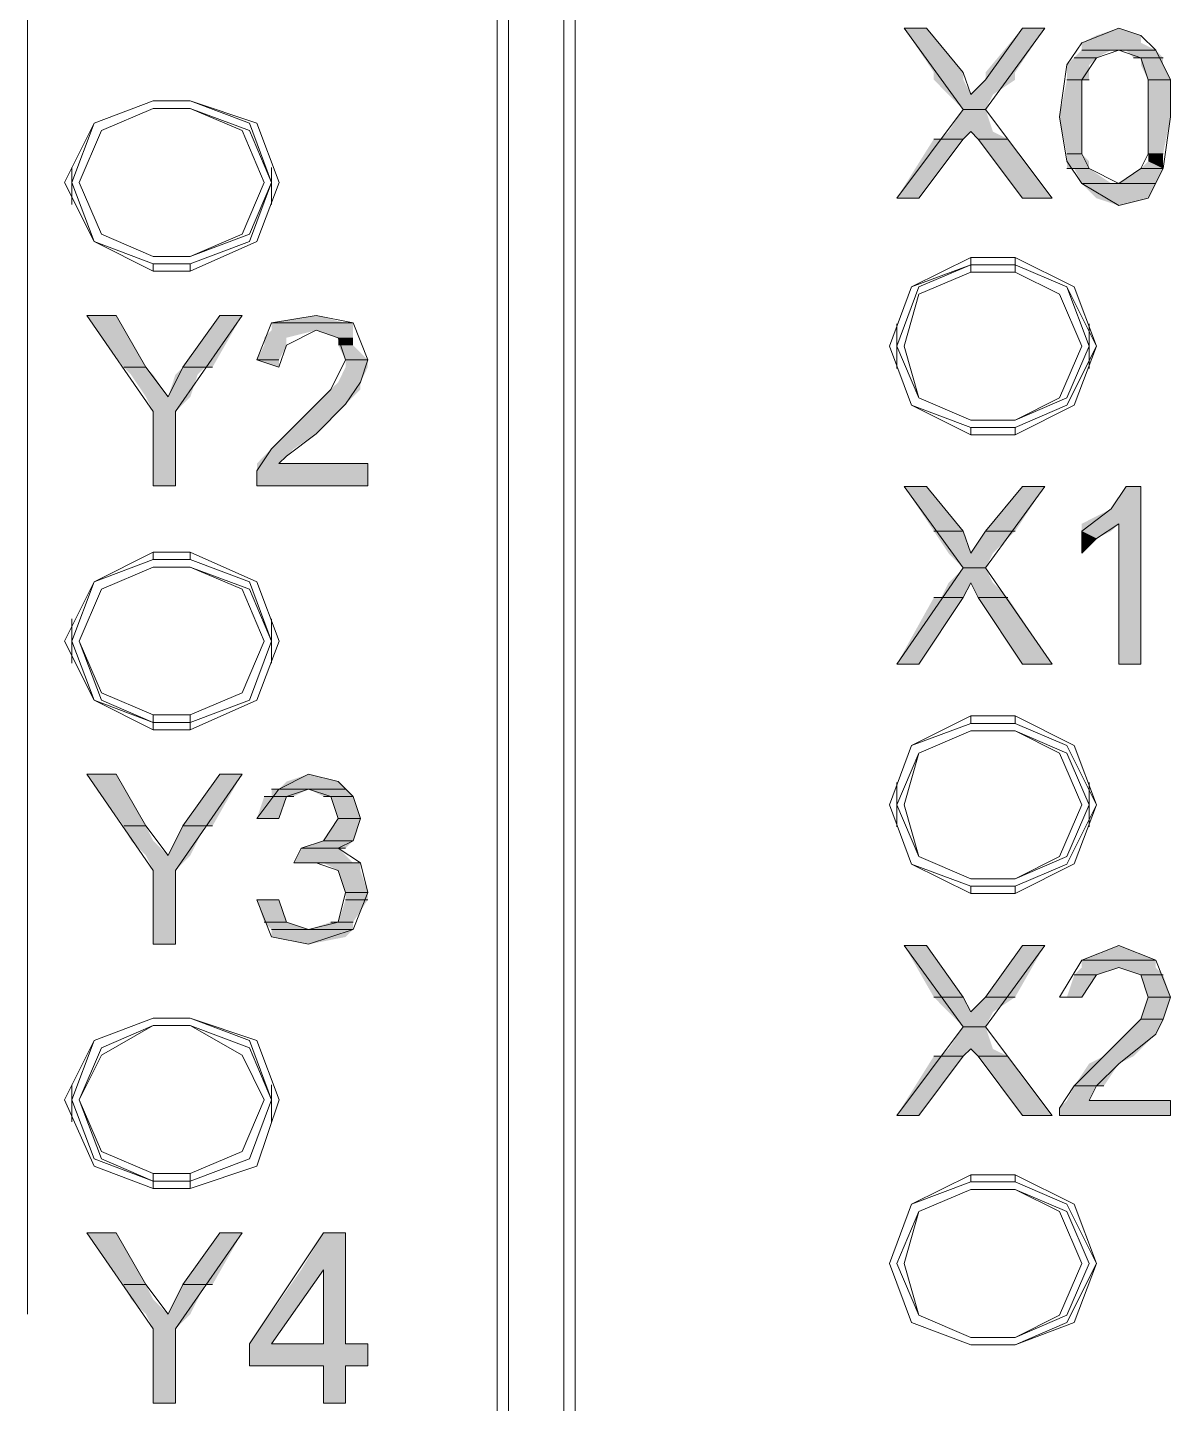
# Model space of a CAD drawing. Header units: millimetres. Extents: x -11 to 1219, y 0 to 1751.
# Drawn here: x 202.51 to 211.27, y 927.77 to 938.31 of the extents above; entities that cross this region are included whole.
import ezdxf

# ---------------------------------------------------------------- set-up
doc = ezdxf.new("R2010")
doc.units = ezdxf.units.MM
doc.header["$LTSCALE"] = 10
doc.layers.add('_MULTI_WIRE', color=9, linetype='CONTINUOUS')
doc.layers.add('PDF_Geometry', color=7, linetype='CONTINUOUS', true_color=0x151d1f)
doc.layers.add('PDF_Solid Fills', color=7, linetype='CONTINUOUS', true_color=0x070809)
doc.layers.get('_MULTI_WIRE').off()

# ---------------------------------------------------------------- blocks, each defined once
blk = doc.blocks.new('DVP-28SWS211R')
at = {"layer": 'PDF_Geometry', "color": 7, "lineweight": 9, "true_color": 0xffffff}
for p, q in [((0, 0), (0, -90.359)), ((45.208, -90.359), (45.208, 0)), ((-0.51, -0.453), (-0.51, -89.906)), ((45.718, -0.453), (45.718, -89.906)), ((41.525, -3.796), (41.525, -36.257)), ((2.606, -26.173), (2.776, -26.173)), ((2.776, -26.173), (2.606, -26.173)), ((2.776, -26.173), (2.606, -26.173)), ((2.606, -26.173), (3.059, -26.796)), ((3.059, -26.513), (2.776, -26.173)), ((3.229, -26.796), (3.682, -26.173)), ((3.512, -26.173), (3.229, -26.569)), ((3.512, -26.173), (3.682, -26.173)), ((3.682, -26.173), (3.512, -26.173)), ((3.682, -26.173), (3.512, -26.173)), ((4.249, -26.173), (3.966, -26.286)), ((4.419, -26.23), (4.249, -26.173)), ((4.532, -26.343), (4.419, -26.23)), ((3.966, -26.286), (3.852, -26.456)), ((3.909, -26.4), (4.079, -26.4)), ((4.079, -26.4), (3.909, -26.4)), ((3.909, -26.4), (4.079, -26.4)), ((4.079, -26.4), (3.909, -26.4)), ((3.966, -26.343), (4.192, -26.343)), ((4.192, -26.343), (3.966, -26.343)), ((3.966, -26.343), (4.249, -26.343)), ((4.192, -26.343), (3.966, -26.343)), ((3.966, -26.569), (4.079, -26.4)), ((4.079, -26.4), (4.249, -26.343)), ((4.249, -26.343), (4.192, -26.343)), ((4.249, -26.343), (4.532, -26.343)), ((4.532, -26.343), (4.249, -26.343)), ((4.249, -26.343), (4.532, -26.343)), ((4.532, -26.343), (4.249, -26.343)), ((4.249, -26.343), (4.419, -26.4)), ((4.362, -26.4), (4.589, -26.4)), ((4.589, -26.4), (4.362, -26.4)), ((4.362, -26.4), (4.589, -26.4)), ((4.589, -26.4), (4.362, -26.4)), ((4.419, -26.4), (4.475, -26.569)), ((4.645, -26.569), (4.532, -26.343)), ((3.116, -26.683), (3.059, -26.513)), ((3.852, -26.456), (3.796, -26.853)), ((3.229, -26.569), (3.116, -26.683)), ((3.852, -26.569), (3.966, -26.569)), ((3.966, -26.569), (3.852, -26.569)), ((3.852, -26.569), (4.022, -26.569)), ((3.966, -26.569), (3.852, -26.569)), ((3.852, -26.569), (3.966, -26.569)), ((3.966, -26.569), (3.852, -26.569)), ((3.852, -26.569), (3.966, -26.569)), ((3.966, -26.569), (3.852, -26.569)), ((4.022, -26.569), (3.966, -26.569)), ((3.966, -26.853), (3.966, -26.569)), ((4.475, -26.569), (4.645, -26.569)), ((4.645, -26.569), (4.475, -26.569)), ((4.475, -26.569), (4.645, -26.569)), ((4.645, -26.569), (4.475, -26.569)), ((4.475, -26.569), (4.645, -26.569)), ((4.645, -26.569), (4.475, -26.569)), ((4.475, -26.569), (4.645, -26.569)), ((4.645, -26.569), (4.475, -26.569)), ((4.475, -26.569), (4.475, -26.853)), ((4.645, -26.853), (4.645, -26.569)), ((3.059, -26.796), (2.549, -27.476)), ((3.059, -26.796), (3.229, -26.796)), ((3.229, -26.796), (3.059, -26.796)), ((3.059, -26.796), (3.229, -26.796)), ((3.229, -26.796), (3.059, -26.796)), ((3.739, -27.476), (3.229, -26.796)), ((3.796, -26.853), (3.852, -27.193)), ((3.966, -27.136), (3.966, -26.853)), ((4.475, -26.853), (4.475, -27.136)), ((4.589, -27.249), (4.645, -26.853)), ((3.059, -27.023), (3.116, -26.966)), ((3.116, -26.966), (3.172, -27.023)), ((42.035, -27.136), (42.488, -26.966)), ((42.488, -26.966), (42.035, -27.136)), ((42.488, -26.966), (42.772, -26.966)), ((42.772, -26.966), (42.488, -26.966)), ((42.488, -26.966), (42.488, -26.966)), ((42.772, -26.966), (42.772, -26.966)), ((42.772, -26.966), (43.282, -27.136)), ((43.225, -27.136), (42.772, -26.966)), ((2.719, -27.476), (3.059, -27.023)), ((2.889, -27.023), (2.833, -27.023)), ((2.833, -27.023), (3.059, -27.023)), ((3.059, -27.023), (2.889, -27.023)), ((2.889, -27.023), (3.059, -27.023)), ((3.059, -27.023), (2.889, -27.023)), ((3.172, -27.023), (3.399, -27.023)), ((3.399, -27.023), (3.172, -27.023)), ((3.172, -27.023), (3.399, -27.023)), ((3.399, -27.023), (3.172, -27.023)), ((3.172, -27.023), (3.512, -27.476)), ((42.092, -27.193), (42.488, -27.023)), ((42.488, -27.023), (42.092, -27.193)), ((42.488, -27.023), (42.772, -27.023)), ((42.772, -27.023), (42.488, -27.023)), ((42.488, -27.023), (42.488, -27.023)), ((42.772, -27.023), (42.772, -27.023)), ((42.772, -27.023), (43.168, -27.193)), ((43.225, -27.193), (42.772, -27.023)), ((3.852, -27.136), (3.966, -27.136)), ((3.966, -27.136), (3.852, -27.136)), ((3.852, -27.136), (3.966, -27.136)), ((3.966, -27.136), (3.852, -27.136)), ((4.022, -27.249), (3.966, -27.136)), ((4.475, -27.136), (4.419, -27.249)), ((4.475, -27.136), (4.589, -27.136)), ((4.589, -27.136), (4.475, -27.136)), ((4.475, -27.136), (4.589, -27.136)), ((4.589, -27.136), (4.475, -27.136)), ((42.035, -27.136), (41.809, -27.589)), ((41.865, -27.589), (42.035, -27.136)), ((43.395, -27.589), (43.225, -27.136)), ((43.282, -27.136), (43.452, -27.589)), ((3.852, -27.193), (3.966, -27.363)), ((3.852, -27.249), (4.022, -27.249)), ((4.022, -27.249), (3.852, -27.249)), ((3.852, -27.249), (4.022, -27.249)), ((4.022, -27.249), (3.852, -27.249)), ((3.909, -27.249), (4.022, -27.249)), ((4.022, -27.249), (3.909, -27.249)), ((3.909, -27.249), (4.022, -27.249)), ((4.022, -27.249), (3.909, -27.249)), ((4.249, -27.363), (4.022, -27.249)), ((4.419, -27.249), (4.249, -27.363)), ((4.419, -27.249), (4.589, -27.249)), ((4.589, -27.249), (4.419, -27.249)), ((4.419, -27.249), (4.589, -27.249)), ((4.589, -27.249), (4.419, -27.249)), ((4.419, -27.249), (4.589, -27.249)), ((4.589, -27.249), (4.419, -27.249)), ((4.419, -27.249), (4.589, -27.249)), ((4.589, -27.249), (4.419, -27.249)), ((4.475, -27.476), (4.589, -27.249)), ((41.922, -27.589), (42.092, -27.193)), ((42.092, -27.193), (41.922, -27.589)), ((43.168, -27.193), (43.338, -27.589)), ((43.395, -27.589), (43.225, -27.193)), ((3.966, -27.363), (4.249, -27.363)), ((4.249, -27.363), (3.966, -27.363)), ((3.966, -27.363), (4.249, -27.363)), ((4.249, -27.363), (3.966, -27.363)), ((3.966, -27.363), (4.249, -27.533)), ((4.249, -27.363), (4.532, -27.363)), ((4.532, -27.363), (4.249, -27.363)), ((4.249, -27.363), (4.532, -27.363)), ((4.532, -27.363), (4.249, -27.363)), ((2.549, -27.476), (2.719, -27.476)), ((2.719, -27.476), (2.549, -27.476)), ((2.549, -27.476), (2.719, -27.476)), ((3.512, -27.476), (3.739, -27.476)), ((3.739, -27.476), (3.512, -27.476)), ((3.512, -27.476), (3.739, -27.476)), ((4.249, -27.533), (4.475, -27.476)), ((41.865, -27.759), (41.865, -27.476)), ((43.395, -27.759), (43.395, -27.476)), ((41.809, -27.589), (42.035, -28.042)), ((42.035, -28.042), (41.865, -27.589)), ((42.092, -27.986), (41.922, -27.589)), ((41.922, -27.589), (42.092, -27.986)), ((43.338, -27.589), (43.168, -27.986)), ((43.225, -28.042), (43.395, -27.589)), ((43.225, -27.986), (43.395, -27.589)), ((43.452, -27.589), (43.282, -28.042)), ((2.663, -28.156), (3.116, -27.929)), ((2.663, -28.156), (3.116, -27.986)), ((3.116, -27.986), (2.719, -28.156)), ((3.116, -27.929), (3.116, -27.986)), ((3.116, -27.929), (3.456, -27.929)), ((3.116, -27.986), (3.116, -28.042)), ((3.456, -27.986), (3.116, -27.986)), ((3.116, -27.986), (3.456, -27.986)), ((3.456, -27.929), (3.456, -27.986)), ((3.456, -27.929), (3.909, -28.156)), ((3.456, -27.986), (3.456, -28.042)), ((3.852, -28.156), (3.456, -27.986)), ((3.852, -28.156), (3.456, -27.986)), ((42.488, -28.156), (42.092, -27.986)), ((42.092, -27.986), (42.488, -28.156)), ((43.168, -27.986), (42.772, -28.156)), ((42.772, -28.156), (43.225, -27.986)), ((3.116, -28.042), (2.719, -28.212)), ((3.456, -28.042), (3.116, -28.042)), ((3.456, -28.042), (3.796, -28.212)), ((42.488, -28.212), (42.035, -28.042)), ((42.035, -28.042), (42.488, -28.269)), ((43.282, -28.042), (42.772, -28.269)), ((42.772, -28.212), (43.225, -28.042)), ((2.493, -28.609), (2.663, -28.156)), ((2.493, -28.609), (2.663, -28.156)), ((2.719, -28.156), (2.549, -28.609)), ((2.719, -28.212), (2.606, -28.609)), ((3.796, -28.212), (3.966, -28.609)), ((4.079, -28.609), (3.852, -28.156)), ((4.022, -28.609), (3.852, -28.156)), ((3.909, -28.156), (4.079, -28.609)), ((42.772, -28.156), (42.488, -28.156)), ((42.488, -28.156), (42.772, -28.156)), ((42.488, -28.156), (42.488, -28.156)), ((42.488, -28.212), (42.488, -28.269)), ((42.488, -28.212), (42.772, -28.212)), ((42.772, -28.156), (42.772, -28.156)), ((42.772, -28.269), (42.772, -28.212)), ((42.488, -28.269), (42.772, -28.269)), ((2.549, -28.779), (2.549, -28.439)), ((4.022, -28.779), (4.022, -28.439)), ((2.663, -29.062), (2.493, -28.609)), ((2.663, -29.062), (2.493, -28.609)), ((2.549, -28.609), (2.719, -29.005)), ((2.606, -28.609), (2.719, -29.005)), ((3.966, -28.609), (3.796, -29.005)), ((3.852, -29.062), (4.079, -28.609)), ((3.852, -29.005), (4.022, -28.609)), ((4.079, -28.609), (3.909, -29.062)), ((41.979, -28.609), (42.205, -28.609)), ((42.205, -28.609), (41.979, -28.609)), ((42.205, -28.609), (41.979, -28.609)), ((41.979, -28.609), (42.488, -29.345)), ((42.432, -29.005), (42.205, -28.609)), ((42.658, -29.345), (43.168, -28.609)), ((42.998, -28.609), (42.715, -29.005)), ((42.998, -28.609), (43.168, -28.609)), ((43.168, -28.609), (42.998, -28.609)), ((43.168, -28.609), (42.998, -28.609)), ((43.735, -28.609), (43.395, -28.666)), ((44.018, -28.666), (43.735, -28.609)), ((43.395, -28.666), (43.282, -28.949)), ((43.395, -28.666), (44.018, -28.666)), ((44.018, -28.666), (43.395, -28.666)), ((43.395, -28.666), (44.018, -28.666)), ((44.018, -28.666), (43.395, -28.666)), ((43.508, -28.835), (43.735, -28.722)), ((43.735, -28.722), (43.905, -28.779)), ((44.131, -28.949), (44.018, -28.666)), ((43.451, -29.005), (43.508, -28.835)), ((43.905, -28.779), (43.961, -28.949)), ((43.282, -28.949), (43.451, -28.949)), ((43.451, -28.949), (43.282, -28.949)), ((43.282, -28.949), (43.451, -28.949)), ((43.451, -28.949), (43.282, -28.949)), ((43.282, -28.949), (43.451, -28.949)), ((43.451, -28.949), (43.282, -28.949)), ((43.282, -28.949), (43.451, -28.949)), ((43.451, -28.949), (43.282, -28.949)), ((43.282, -28.949), (43.451, -29.005)), ((43.961, -28.949), (43.848, -29.175)), ((43.961, -28.949), (44.131, -28.949)), ((44.131, -28.949), (43.961, -28.949)), ((43.961, -28.949), (44.131, -28.949)), ((44.131, -28.949), (43.961, -28.949)), ((43.961, -28.949), (44.131, -28.949)), ((44.131, -28.949), (43.961, -28.949)), ((43.961, -28.949), (44.131, -28.949)), ((44.131, -28.949), (43.961, -28.949)), ((44.075, -29.119), (44.131, -28.949)), ((3.116, -29.232), (2.663, -29.062)), ((3.116, -29.289), (2.663, -29.062)), ((2.719, -29.005), (3.116, -29.175)), ((2.719, -29.005), (3.116, -29.175)), ((3.796, -29.005), (3.456, -29.175)), ((3.456, -29.175), (3.852, -29.005)), ((3.909, -29.062), (3.456, -29.289)), ((3.456, -29.232), (3.852, -29.062)), ((42.262, -29.005), (42.432, -29.005)), ((42.432, -29.005), (42.262, -29.005)), ((42.262, -29.005), (42.432, -29.005)), ((42.432, -29.005), (42.262, -29.005)), ((42.602, -29.232), (42.432, -29.005)), ((42.715, -29.005), (42.602, -29.232)), ((42.715, -29.005), (42.885, -29.005)), ((42.885, -29.005), (42.715, -29.005)), ((42.715, -29.005), (42.942, -29.005)), ((42.885, -29.005), (42.715, -29.005)), ((42.942, -29.005), (42.885, -29.005)), ((3.116, -29.175), (3.116, -29.175)), ((3.456, -29.175), (3.116, -29.175)), ((3.116, -29.175), (3.456, -29.175)), ((3.456, -29.175), (3.456, -29.175)), ((43.848, -29.175), (43.565, -29.459)), ((43.961, -29.289), (44.075, -29.119)), ((3.116, -29.289), (3.116, -29.232)), ((3.116, -29.232), (3.456, -29.232)), ((3.456, -29.289), (3.116, -29.289)), ((3.456, -29.289), (3.456, -29.232)), ((43.735, -29.515), (43.961, -29.289)), ((42.488, -29.345), (42.488, -29.912)), ((42.658, -29.912), (42.658, -29.345)), ((43.565, -29.459), (43.395, -29.629)), ((43.508, -29.685), (43.735, -29.515)), ((2.606, -29.685), (2.776, -29.685)), ((2.776, -29.685), (2.606, -29.685)), ((2.776, -29.685), (2.606, -29.685)), ((2.606, -29.685), (3.059, -30.308)), ((3.059, -30.025), (2.776, -29.685)), ((3.229, -30.308), (3.682, -29.685)), ((3.512, -29.685), (3.229, -30.025)), ((3.512, -29.685), (3.682, -29.685)), ((3.682, -29.685), (3.512, -29.685)), ((3.682, -29.685), (3.512, -29.685)), ((4.305, -29.685), (4.192, -29.855)), ((4.305, -29.685), (4.419, -29.685)), ((4.419, -29.685), (4.305, -29.685)), ((4.419, -29.685), (4.305, -29.685)), ((4.419, -31.045), (4.419, -29.685)), ((43.395, -29.629), (43.282, -29.799)), ((43.451, -29.742), (43.508, -29.685)), ((43.282, -29.799), (43.282, -29.912)), ((43.451, -29.742), (44.131, -29.742)), ((44.131, -29.742), (43.451, -29.742)), ((44.131, -29.742), (43.451, -29.742)), ((44.131, -29.912), (44.131, -29.742)), ((4.192, -29.855), (3.966, -30.025)), ((42.488, -29.912), (42.658, -29.912)), ((42.658, -29.912), (42.488, -29.912)), ((42.488, -29.912), (42.658, -29.912)), ((43.282, -29.912), (44.131, -29.912)), ((44.131, -29.912), (43.282, -29.912)), ((43.282, -29.912), (44.131, -29.912)), ((2.833, -30.025), (3.059, -30.025)), ((3.059, -30.025), (2.833, -30.025)), ((2.833, -30.025), (3.059, -30.025)), ((3.059, -30.025), (2.833, -30.025)), ((3.116, -30.195), (3.059, -30.025)), ((3.229, -30.025), (3.116, -30.195)), ((3.229, -30.025), (3.456, -30.025)), ((3.456, -30.025), (3.229, -30.025)), ((3.229, -30.025), (3.456, -30.025)), ((3.456, -30.025), (3.229, -30.025)), ((3.966, -30.025), (3.966, -30.195)), ((4.079, -30.082), (4.249, -29.969)), ((4.249, -29.969), (4.249, -31.045)), ((3.966, -30.195), (4.079, -30.082)), ((3.059, -30.308), (2.549, -31.045)), ((3.059, -30.308), (3.229, -30.308)), ((3.229, -30.308), (3.059, -30.308)), ((3.059, -30.308), (3.229, -30.308)), ((3.229, -30.308), (3.059, -30.308)), ((3.739, -31.045), (3.229, -30.308)), ((3.059, -30.535), (3.116, -30.422)), ((3.116, -30.422), (3.172, -30.535)), ((42.035, -30.648), (42.488, -30.422)), ((42.772, -30.422), (42.488, -30.422)), ((42.488, -30.422), (42.488, -30.478)), ((42.772, -30.478), (42.772, -30.422)), ((42.772, -30.422), (43.282, -30.648)), ((2.719, -31.045), (3.059, -30.535)), ((2.889, -30.535), (2.833, -30.535)), ((2.833, -30.535), (3.059, -30.535)), ((3.059, -30.535), (2.889, -30.535)), ((2.889, -30.535), (3.059, -30.535)), ((3.059, -30.535), (2.889, -30.535)), ((3.172, -30.535), (3.399, -30.535)), ((3.399, -30.535), (3.172, -30.535)), ((3.172, -30.535), (3.399, -30.535)), ((3.399, -30.535), (3.172, -30.535)), ((3.172, -30.535), (3.512, -31.045)), ((42.488, -30.478), (42.035, -30.648)), ((42.092, -30.705), (42.488, -30.535)), ((42.488, -30.535), (42.092, -30.705)), ((42.772, -30.478), (42.488, -30.478)), ((42.488, -30.535), (42.772, -30.535)), ((42.772, -30.535), (42.488, -30.535)), ((42.488, -30.535), (42.488, -30.535)), ((42.772, -30.478), (43.225, -30.648)), ((42.772, -30.535), (42.772, -30.535)), ((43.225, -30.705), (42.772, -30.535)), ((43.168, -30.705), (42.772, -30.535)), ((41.809, -31.102), (42.035, -30.648)), ((42.035, -30.648), (41.865, -31.102)), ((43.225, -30.648), (43.395, -31.102)), ((43.282, -30.648), (43.452, -31.102)), ((41.922, -31.102), (42.092, -30.705)), ((42.092, -30.705), (41.922, -31.102)), ((43.338, -31.102), (43.168, -30.705)), ((43.395, -31.102), (43.225, -30.705)), ((41.865, -31.271), (41.865, -30.932)), ((43.395, -31.271), (43.395, -30.932)), ((2.549, -31.045), (2.719, -31.045)), ((2.719, -31.045), (2.549, -31.045)), ((2.549, -31.045), (2.719, -31.045)), ((3.512, -31.045), (3.739, -31.045)), ((3.739, -31.045), (3.512, -31.045)), ((3.512, -31.045), (3.739, -31.045)), ((4.249, -31.045), (4.419, -31.045)), ((4.419, -31.045), (4.249, -31.045)), ((4.249, -31.045), (4.419, -31.045)), ((42.035, -31.555), (41.809, -31.102)), ((41.865, -31.102), (42.035, -31.555)), ((42.092, -31.498), (41.922, -31.102)), ((41.922, -31.102), (42.092, -31.555)), ((43.168, -31.498), (43.338, -31.102)), ((43.395, -31.102), (43.225, -31.555)), ((43.225, -31.555), (43.395, -31.102)), ((43.452, -31.102), (43.282, -31.555)), ((2.663, -31.668), (3.116, -31.441)), ((3.116, -31.498), (2.663, -31.668)), ((3.116, -31.441), (3.116, -31.498)), ((3.116, -31.441), (3.456, -31.441)), ((3.456, -31.498), (3.116, -31.498)), ((3.456, -31.441), (3.456, -31.498)), ((3.456, -31.441), (3.909, -31.668)), ((3.852, -31.668), (3.456, -31.498)), ((42.488, -31.668), (42.092, -31.498)), ((42.772, -31.668), (43.168, -31.498)), ((2.719, -31.725), (3.116, -31.555)), ((3.116, -31.555), (2.719, -31.725)), ((3.116, -31.555), (3.116, -31.555)), ((3.116, -31.555), (3.456, -31.555)), ((3.456, -31.555), (3.116, -31.555)), ((3.456, -31.555), (3.456, -31.555)), ((3.456, -31.555), (3.796, -31.725)), ((3.852, -31.725), (3.456, -31.555)), ((42.488, -31.781), (42.035, -31.555)), ((42.035, -31.555), (42.488, -31.725)), ((42.092, -31.555), (42.488, -31.725)), ((43.225, -31.555), (42.772, -31.725)), ((43.282, -31.555), (42.772, -31.781)), ((42.772, -31.725), (43.225, -31.555)), ((2.493, -32.121), (2.663, -31.668)), ((2.663, -31.668), (2.493, -32.121)), ((4.079, -32.121), (3.852, -31.668)), ((3.909, -31.668), (4.079, -32.121)), ((42.488, -31.668), (42.772, -31.668)), ((42.488, -31.725), (42.488, -31.668)), ((42.772, -31.725), (42.772, -31.668)), ((2.719, -31.725), (2.549, -32.121)), ((2.606, -32.121), (2.719, -31.725)), ((3.796, -31.725), (3.966, -32.121)), ((4.022, -32.121), (3.852, -31.725)), ((42.488, -31.725), (42.488, -31.781)), ((42.772, -31.725), (42.488, -31.725)), ((42.488, -31.725), (42.772, -31.725)), ((42.488, -31.781), (42.772, -31.781)), ((42.772, -31.781), (42.772, -31.725)), ((2.549, -32.291), (2.549, -31.951)), ((4.022, -32.291), (4.022, -31.951)), ((2.663, -32.575), (2.493, -32.121)), ((2.493, -32.121), (2.663, -32.575)), ((2.549, -32.121), (2.719, -32.518)), ((2.719, -32.518), (2.606, -32.121)), ((3.966, -32.121), (3.796, -32.518)), ((3.852, -32.575), (4.079, -32.121)), ((3.852, -32.518), (4.022, -32.121)), ((4.079, -32.121), (3.909, -32.574)), ((41.979, -32.121), (42.205, -32.121)), ((42.205, -32.121), (41.979, -32.121)), ((42.205, -32.121), (41.979, -32.121)), ((41.979, -32.121), (42.488, -32.858)), ((42.432, -32.518), (42.205, -32.121)), ((42.658, -32.858), (43.168, -32.121)), ((42.998, -32.121), (42.715, -32.518)), ((42.998, -32.121), (43.168, -32.121)), ((43.168, -32.121), (42.998, -32.121)), ((43.168, -32.121), (42.998, -32.121)), ((43.678, -32.121), (43.451, -32.235)), ((43.905, -32.178), (43.678, -32.121)), ((43.451, -32.235), (43.282, -32.461)), ((43.451, -32.235), (43.395, -32.235)), ((43.395, -32.235), (43.961, -32.235)), ((43.961, -32.235), (43.451, -32.235)), ((43.451, -32.235), (43.961, -32.235)), ((43.961, -32.235), (43.451, -32.235)), ((43.508, -32.291), (43.678, -32.235)), ((43.678, -32.235), (43.848, -32.291)), ((44.018, -32.291), (43.905, -32.178)), ((43.395, -32.291), (43.338, -32.291)), ((43.338, -32.291), (43.508, -32.291)), ((43.338, -32.291), (43.508, -32.291)), ((43.508, -32.291), (43.338, -32.291)), ((43.338, -32.291), (43.508, -32.291)), ((43.508, -32.291), (43.338, -32.291)), ((43.508, -32.291), (43.395, -32.291)), ((43.395, -32.291), (43.565, -32.291)), ((43.508, -32.291), (43.395, -32.291)), ((43.451, -32.461), (43.508, -32.291)), ((43.565, -32.291), (43.508, -32.291)), ((43.791, -32.291), (44.018, -32.291)), ((44.018, -32.291), (43.791, -32.291)), ((43.791, -32.291), (44.018, -32.291)), ((44.018, -32.291), (43.791, -32.291)), ((43.848, -32.291), (44.018, -32.291)), ((44.018, -32.291), (43.848, -32.291)), ((43.848, -32.291), (44.018, -32.291)), ((44.018, -32.291), (43.848, -32.291)), ((43.848, -32.291), (43.905, -32.461)), ((44.075, -32.461), (44.018, -32.291)), ((3.116, -32.688), (2.719, -32.518)), ((2.719, -32.518), (3.116, -32.688)), ((3.796, -32.518), (3.456, -32.688)), ((3.456, -32.688), (3.852, -32.518)), ((42.262, -32.518), (42.432, -32.518)), ((42.432, -32.518), (42.262, -32.518)), ((42.262, -32.518), (42.432, -32.518)), ((42.432, -32.518), (42.262, -32.518)), ((42.602, -32.744), (42.432, -32.518)), ((42.715, -32.518), (42.602, -32.744)), ((42.715, -32.518), (42.885, -32.518)), ((42.885, -32.518), (42.715, -32.518)), ((42.715, -32.518), (42.942, -32.518)), ((42.885, -32.518), (42.715, -32.518)), ((42.942, -32.518), (42.885, -32.518)), ((43.282, -32.461), (43.451, -32.461)), ((43.451, -32.461), (43.282, -32.461)), ((43.282, -32.461), (43.451, -32.461)), ((43.451, -32.461), (43.282, -32.461)), ((43.282, -32.461), (43.451, -32.461)), ((43.451, -32.461), (43.282, -32.461)), ((43.282, -32.461), (43.451, -32.461)), ((43.451, -32.461), (43.282, -32.461)), ((43.282, -32.461), (43.451, -32.461)), ((43.451, -32.461), (43.282, -32.461)), ((43.282, -32.461), (43.451, -32.461)), ((43.905, -32.461), (43.791, -32.631)), ((43.905, -32.461), (44.075, -32.461)), ((44.075, -32.461), (43.905, -32.461)), ((43.905, -32.461), (44.075, -32.461)), ((44.075, -32.461), (43.905, -32.461)), ((43.905, -32.461), (44.075, -32.461)), ((44.075, -32.461), (43.905, -32.461)), ((43.905, -32.461), (44.075, -32.461)), ((44.075, -32.461), (43.905, -32.461)), ((43.905, -32.461), (44.075, -32.461)), ((44.075, -32.461), (43.905, -32.461)), ((43.905, -32.461), (44.075, -32.461)), ((44.075, -32.461), (43.905, -32.461)), ((44.018, -32.631), (44.075, -32.461)), ((3.116, -32.801), (2.663, -32.575)), ((2.663, -32.575), (3.116, -32.744)), ((3.909, -32.574), (3.456, -32.801)), ((3.456, -32.744), (3.852, -32.575)), ((43.791, -32.631), (43.621, -32.688)), ((43.791, -32.631), (44.018, -32.631)), ((44.018, -32.631), (43.791, -32.631)), ((43.791, -32.631), (44.018, -32.631)), ((44.018, -32.631), (43.791, -32.631)), ((43.905, -32.688), (44.018, -32.631)), ((3.116, -32.688), (3.116, -32.688)), ((3.456, -32.688), (3.116, -32.688)), ((3.116, -32.688), (3.456, -32.688)), ((3.116, -32.801), (3.116, -32.744)), ((3.116, -32.744), (3.456, -32.744)), ((3.456, -32.688), (3.456, -32.688)), ((3.456, -32.801), (3.456, -32.744)), ((43.621, -32.688), (43.565, -32.801)), ((43.621, -32.688), (43.621, -32.688)), ((43.621, -32.688), (43.621, -32.688)), ((43.621, -32.688), (43.961, -32.688)), ((43.961, -32.688), (43.621, -32.688)), ((43.621, -32.688), (43.961, -32.688)), ((43.961, -32.688), (43.621, -32.688)), ((43.621, -32.688), (43.905, -32.688)), ((43.905, -32.688), (43.621, -32.688)), ((43.621, -32.688), (43.961, -32.688)), ((43.905, -32.688), (43.621, -32.688)), ((43.961, -32.688), (43.905, -32.688)), ((44.075, -32.801), (43.905, -32.688)), ((3.456, -32.801), (3.116, -32.801)), ((42.488, -32.858), (42.488, -33.424)), ((42.658, -33.424), (42.658, -32.858)), ((43.565, -32.801), (43.735, -32.801)), ((43.735, -32.801), (43.565, -32.801)), ((43.565, -32.801), (43.565, -32.801)), ((43.565, -32.801), (43.735, -32.801)), ((43.735, -32.801), (44.018, -32.801)), ((44.018, -32.801), (43.735, -32.801)), ((43.735, -32.801), (44.018, -32.801)), ((44.018, -32.801), (43.735, -32.801)), ((43.735, -32.801), (44.075, -32.801)), ((44.075, -32.801), (43.735, -32.801)), ((43.735, -32.801), (44.075, -32.801)), ((44.075, -32.801), (43.735, -32.801)), ((43.735, -32.801), (43.905, -32.858)), ((43.905, -32.858), (43.961, -33.028)), ((44.131, -33.028), (44.075, -32.801)), ((43.451, -33.084), (43.282, -33.084)), ((43.282, -33.084), (43.451, -33.084)), ((43.451, -33.084), (43.282, -33.084)), ((43.282, -33.084), (43.395, -33.368)), ((43.451, -33.084), (43.451, -33.084)), ((43.508, -33.254), (43.451, -33.084)), ((43.961, -33.028), (43.905, -33.254)), ((43.961, -33.028), (44.131, -33.028)), ((44.131, -33.028), (43.961, -33.028)), ((43.961, -33.028), (44.131, -33.028)), ((44.131, -33.028), (43.961, -33.028)), ((43.961, -33.084), (44.131, -33.084)), ((44.131, -33.084), (43.961, -33.084)), ((43.961, -33.084), (44.131, -33.084)), ((44.131, -33.084), (43.961, -33.084)), ((44.018, -33.311), (44.131, -33.028)), ((2.606, -33.198), (2.776, -33.198)), ((2.776, -33.198), (2.606, -33.198)), ((2.776, -33.198), (2.606, -33.198)), ((2.606, -33.198), (3.059, -33.821)), ((3.059, -33.594), (2.776, -33.198)), ((3.229, -33.821), (3.682, -33.198)), ((3.512, -33.198), (3.229, -33.594)), ((3.512, -33.198), (3.682, -33.198)), ((3.682, -33.198), (3.512, -33.198)), ((3.682, -33.198), (3.512, -33.198)), ((4.249, -33.198), (3.966, -33.311)), ((4.532, -33.311), (4.249, -33.198)), ((43.338, -33.254), (43.508, -33.254)), ((43.508, -33.254), (43.338, -33.254)), ((43.338, -33.254), (43.508, -33.254)), ((43.508, -33.254), (43.338, -33.254)), ((43.678, -33.311), (43.508, -33.254)), ((43.905, -33.254), (43.678, -33.311)), ((43.905, -33.254), (43.848, -33.254)), ((43.848, -33.254), (44.018, -33.254)), ((44.018, -33.254), (43.905, -33.254)), ((43.905, -33.254), (44.018, -33.254)), ((44.018, -33.254), (43.905, -33.254)), ((3.966, -33.311), (3.796, -33.594)), ((3.966, -33.311), (4.532, -33.311)), ((4.532, -33.311), (3.966, -33.311)), ((3.966, -33.311), (4.532, -33.311)), ((4.532, -33.311), (3.966, -33.311)), ((4.079, -33.424), (4.249, -33.368)), ((4.249, -33.368), (4.419, -33.424)), ((4.645, -33.594), (4.532, -33.311)), ((43.395, -33.311), (44.018, -33.311)), ((44.018, -33.311), (43.395, -33.311)), ((43.395, -33.311), (44.018, -33.311)), ((44.018, -33.311), (43.395, -33.311)), ((43.395, -33.368), (43.678, -33.424)), ((43.678, -33.424), (44.018, -33.311)), ((3.909, -33.424), (4.079, -33.424)), ((4.079, -33.424), (3.909, -33.424)), ((3.909, -33.424), (4.079, -33.424)), ((4.079, -33.424), (3.909, -33.424)), ((3.966, -33.594), (4.079, -33.424)), ((4.419, -33.424), (4.589, -33.424)), ((4.589, -33.424), (4.419, -33.424)), ((4.419, -33.424), (4.589, -33.424)), ((4.589, -33.424), (4.419, -33.424)), ((4.419, -33.424), (4.475, -33.594)), ((42.488, -33.424), (42.658, -33.424)), ((42.658, -33.424), (42.488, -33.424)), ((42.488, -33.424), (42.658, -33.424)), ((2.833, -33.594), (3.059, -33.594)), ((3.059, -33.594), (2.833, -33.594)), ((2.833, -33.594), (3.059, -33.594)), ((3.059, -33.594), (2.833, -33.594)), ((3.116, -33.708), (3.059, -33.594)), ((3.229, -33.594), (3.116, -33.708)), ((3.229, -33.594), (3.456, -33.594)), ((3.456, -33.594), (3.229, -33.594)), ((3.229, -33.594), (3.456, -33.594)), ((3.456, -33.594), (3.229, -33.594)), ((3.852, -33.594), (3.796, -33.594)), ((3.796, -33.594), (3.966, -33.594)), ((3.796, -33.594), (3.966, -33.594)), ((3.966, -33.594), (3.796, -33.594)), ((3.796, -33.594), (3.966, -33.594)), ((3.852, -33.594), (3.966, -33.594)), ((3.966, -33.594), (3.852, -33.594)), ((3.852, -33.594), (3.966, -33.594)), ((3.966, -33.594), (3.852, -33.594)), ((3.966, -33.594), (3.852, -33.594)), ((3.852, -33.594), (3.966, -33.594)), ((3.966, -33.594), (3.852, -33.594)), ((4.475, -33.594), (4.419, -33.764)), ((4.475, -33.594), (4.645, -33.594)), ((4.645, -33.594), (4.475, -33.594)), ((4.475, -33.594), (4.645, -33.594)), ((4.645, -33.594), (4.475, -33.594)), ((4.475, -33.594), (4.645, -33.594)), ((4.645, -33.594), (4.475, -33.594)), ((4.475, -33.594), (4.645, -33.594)), ((4.645, -33.594), (4.475, -33.594)), ((4.475, -33.594), (4.645, -33.594)), ((4.645, -33.594), (4.475, -33.594)), ((4.475, -33.594), (4.645, -33.594)), ((4.645, -33.594), (4.475, -33.594)), ((4.589, -33.764), (4.645, -33.594)), ((3.059, -33.821), (2.549, -34.501)), ((3.059, -33.821), (3.229, -33.821)), ((3.229, -33.821), (3.059, -33.821)), ((3.059, -33.821), (3.229, -33.821)), ((3.229, -33.821), (3.059, -33.821)), ((3.739, -34.501), (3.229, -33.821)), ((4.419, -33.764), (4.136, -34.047)), ((4.419, -33.764), (4.589, -33.764)), ((4.589, -33.764), (4.419, -33.764)), ((4.419, -33.764), (4.589, -33.764)), ((4.589, -33.764), (4.419, -33.764)), ((4.532, -33.877), (4.589, -33.764)), ((4.249, -34.104), (4.532, -33.877)), ((3.059, -34.047), (3.116, -33.991)), ((3.116, -33.991), (3.172, -34.047)), ((42.035, -34.161), (42.488, -33.991)), ((42.488, -33.991), (42.035, -34.161)), ((42.488, -33.991), (42.772, -33.991)), ((42.772, -33.991), (42.488, -33.991)), ((42.488, -33.991), (42.488, -33.991)), ((42.772, -33.991), (42.772, -33.991)), ((42.772, -33.991), (43.225, -34.161)), ((42.772, -33.991), (43.282, -34.161)), ((2.719, -34.501), (3.059, -34.047)), ((2.889, -34.047), (2.833, -34.047)), ((2.833, -34.047), (3.059, -34.047)), ((3.059, -34.047), (2.889, -34.047)), ((2.889, -34.047), (3.059, -34.047)), ((3.059, -34.047), (2.889, -34.047)), ((3.172, -34.047), (3.399, -34.047)), ((3.399, -34.047), (3.172, -34.047)), ((3.172, -34.047), (3.399, -34.047)), ((3.399, -34.047), (3.172, -34.047)), ((3.172, -34.047), (3.512, -34.501)), ((4.136, -34.047), (3.909, -34.274)), ((4.079, -34.274), (4.249, -34.104)), ((42.092, -34.274), (42.488, -34.047)), ((42.488, -34.047), (42.092, -34.217)), ((42.488, -34.047), (42.772, -34.047)), ((42.772, -34.047), (42.488, -34.047)), ((42.488, -34.047), (42.488, -34.047)), ((42.772, -34.047), (42.772, -34.047)), ((43.225, -34.217), (42.772, -34.047)), ((43.168, -34.274), (42.772, -34.047)), ((42.035, -34.161), (41.809, -34.614)), ((41.865, -34.614), (42.035, -34.161)), ((42.092, -34.217), (41.922, -34.614)), ((43.225, -34.161), (43.395, -34.614)), ((43.395, -34.614), (43.225, -34.217)), ((43.282, -34.161), (43.452, -34.614)), ((3.909, -34.274), (3.796, -34.444)), ((3.909, -34.274), (4.079, -34.274)), ((4.079, -34.274), (3.909, -34.274)), ((3.909, -34.274), (4.136, -34.274)), ((4.079, -34.274), (3.909, -34.274)), ((4.022, -34.387), (4.079, -34.274)), ((4.136, -34.274), (4.079, -34.274)), ((41.922, -34.614), (42.092, -34.274)), ((43.338, -34.614), (43.168, -34.274)), ((3.796, -34.444), (3.796, -34.501)), ((4.022, -34.387), (4.645, -34.387)), ((4.645, -34.387), (4.022, -34.387)), ((4.645, -34.387), (4.022, -34.387)), ((4.645, -34.501), (4.645, -34.387)), ((2.549, -34.501), (2.719, -34.501)), ((2.719, -34.501), (2.549, -34.501)), ((2.549, -34.501), (2.719, -34.501)), ((3.512, -34.501), (3.739, -34.501)), ((3.739, -34.501), (3.512, -34.501)), ((3.512, -34.501), (3.739, -34.501)), ((3.796, -34.501), (4.645, -34.501)), ((4.645, -34.501), (3.796, -34.501)), ((3.796, -34.501), (4.645, -34.501)), ((41.865, -34.784), (41.865, -34.501)), ((43.395, -34.784), (43.395, -34.501)), ((41.809, -34.614), (42.035, -35.124)), ((42.035, -35.067), (41.865, -34.614)), ((42.092, -35.011), (41.922, -34.614)), ((41.922, -34.614), (42.092, -35.067)), ((43.168, -35.01), (43.338, -34.614)), ((43.395, -34.614), (43.225, -35.067)), ((43.225, -35.067), (43.395, -34.614)), ((43.452, -34.614), (43.282, -35.124)), ((2.663, -35.18), (3.116, -34.954)), ((3.116, -34.954), (3.116, -35.01)), ((3.116, -34.954), (3.456, -34.954)), ((3.456, -34.954), (3.456, -35.01)), ((3.909, -35.18), (3.456, -34.954)), ((3.116, -35.01), (2.663, -35.18)), ((2.719, -35.237), (3.116, -35.067)), ((3.116, -35.067), (2.719, -35.237)), ((3.456, -35.01), (3.116, -35.01)), ((3.116, -35.067), (3.116, -35.067)), ((3.116, -35.067), (3.456, -35.067)), ((3.456, -35.067), (3.116, -35.067)), ((3.456, -35.01), (3.852, -35.18)), ((3.456, -35.067), (3.456, -35.067)), ((3.456, -35.067), (3.796, -35.237)), ((3.852, -35.237), (3.456, -35.067)), ((42.488, -35.237), (42.035, -35.067)), ((42.488, -35.18), (42.092, -35.011)), ((42.092, -35.067), (42.488, -35.237)), ((42.772, -35.18), (43.168, -35.01)), ((43.225, -35.067), (42.772, -35.237)), ((42.772, -35.237), (43.225, -35.067)), ((2.493, -35.634), (2.663, -35.18)), ((2.663, -35.18), (2.493, -35.634)), ((3.852, -35.18), (4.079, -35.634)), ((4.079, -35.634), (3.909, -35.18)), ((42.035, -35.124), (42.488, -35.294)), ((42.488, -35.18), (42.772, -35.18)), ((42.488, -35.237), (42.488, -35.18)), ((43.282, -35.124), (42.772, -35.294)), ((42.772, -35.237), (42.772, -35.18)), ((2.719, -35.237), (2.549, -35.634)), ((2.606, -35.634), (2.719, -35.237)), ((3.796, -35.237), (3.966, -35.634)), ((4.022, -35.634), (3.852, -35.237)), ((42.488, -35.237), (42.488, -35.294)), ((42.772, -35.237), (42.488, -35.237)), ((42.488, -35.237), (42.772, -35.237)), ((42.488, -35.294), (42.772, -35.294)), ((42.772, -35.294), (42.772, -35.237)), ((2.663, -36.087), (2.493, -35.634)), ((2.493, -35.634), (2.663, -36.087)), ((2.549, -35.634), (2.719, -36.03)), ((2.719, -36.03), (2.606, -35.634)), ((3.966, -35.634), (3.796, -36.03)), ((4.079, -35.634), (3.852, -36.087)), ((3.852, -36.03), (4.022, -35.634)), ((3.909, -36.087), (4.079, -35.634)), ((41.979, -35.634), (42.205, -35.634)), ((42.205, -35.634), (41.979, -35.634)), ((42.205, -35.634), (41.979, -35.634)), ((41.979, -35.634), (42.488, -36.37)), ((42.432, -36.03), (42.205, -35.634)), ((42.658, -36.37), (43.168, -35.634)), ((42.998, -35.634), (42.715, -36.03)), ((42.998, -35.634), (43.168, -35.634)), ((43.168, -35.634), (42.998, -35.634)), ((43.168, -35.634), (42.998, -35.634)), ((43.791, -35.634), (43.225, -36.483)), ((43.791, -35.634), (43.961, -35.634)), ((43.961, -35.634), (43.791, -35.634)), ((43.961, -35.634), (43.791, -35.634)), ((43.961, -36.483), (43.961, -35.634)), ((43.395, -36.483), (43.791, -35.917)), ((43.791, -35.917), (43.791, -36.483)), ((3.116, -36.2), (2.719, -36.03)), ((2.719, -36.03), (3.116, -36.2)), ((3.796, -36.03), (3.456, -36.2)), ((3.456, -36.2), (3.852, -36.03)), ((42.262, -36.03), (42.432, -36.03)), ((42.432, -36.03), (42.262, -36.03)), ((42.262, -36.03), (42.432, -36.03)), ((42.432, -36.03), (42.262, -36.03)), ((42.602, -36.257), (42.432, -36.03)), ((42.715, -36.03), (42.602, -36.257)), ((42.715, -36.03), (42.885, -36.03)), ((42.885, -36.03), (42.715, -36.03)), ((42.715, -36.03), (42.942, -36.03)), ((42.885, -36.03), (42.715, -36.03)), ((42.942, -36.03), (42.885, -36.03)), ((3.116, -36.257), (2.663, -36.087)), ((2.663, -36.087), (3.116, -36.257)), ((3.852, -36.087), (3.456, -36.257)), ((3.456, -36.257), (3.909, -36.087)), ((3.116, -36.2), (3.116, -36.2)), ((3.456, -36.2), (3.116, -36.2)), ((3.116, -36.2), (3.456, -36.2)), ((3.456, -36.2), (3.456, -36.2)), ((3.116, -36.257), (3.116, -36.257)), ((3.456, -36.257), (3.116, -36.257)), ((3.116, -36.257), (3.456, -36.257)), ((3.456, -36.257), (3.456, -36.257)), ((42.488, -36.37), (42.488, -36.937)), ((42.658, -36.937), (42.658, -36.37)), ((43.225, -36.483), (43.225, -36.653)), ((43.395, -36.483), (43.791, -36.483)), ((43.791, -36.483), (43.395, -36.483)), ((43.791, -36.483), (43.395, -36.483)), ((43.961, -36.483), (44.131, -36.483)), ((44.131, -36.483), (43.961, -36.483)), ((44.131, -36.483), (43.961, -36.483)), ((44.131, -36.653), (44.131, -36.483)), ((43.225, -36.653), (43.791, -36.653)), ((43.791, -36.653), (43.225, -36.653)), ((43.225, -36.653), (43.791, -36.653)), ((43.791, -36.653), (43.791, -36.937)), ((43.961, -36.653), (44.131, -36.653)), ((44.131, -36.653), (43.961, -36.653)), ((43.961, -36.937), (43.961, -36.653)), ((43.961, -36.653), (44.131, -36.653)), ((42.488, -36.937), (42.658, -36.937)), ((42.658, -36.937), (42.488, -36.937)), ((42.488, -36.937), (42.658, -36.937)), ((43.791, -36.937), (43.961, -36.937)), ((43.961, -36.937), (43.791, -36.937)), ((43.791, -36.937), (43.961, -36.937))]:
    blk.add_line(p, q, dxfattribs=at)
at = {"layer": 'PDF_Solid Fills', "color": 7, "lineweight": 9, "true_color": 0xffffff, "transparency": 33554559}
for points in [[(2.606, -26.173), (2.833, -26.513), (3.059, -26.513)], [(2.606, -26.173), (2.776, -26.173), (3.059, -26.513)], [(3.512, -26.173), (3.229, -26.513), (3.456, -26.513)], [(3.512, -26.173), (3.682, -26.173), (3.456, -26.513)], [(4.079, -26.23), (3.966, -26.286), (4.419, -26.286)], [(4.249, -26.173), (4.079, -26.23), (4.419, -26.23)], [(4.079, -26.23), (4.419, -26.23), (4.419, -26.286)], [(3.966, -26.286), (3.966, -26.343), (4.532, -26.343)], [(3.966, -26.286), (4.419, -26.286), (4.532, -26.343)], [(3.909, -26.4), (3.852, -26.456), (4.022, -26.456)], [(3.966, -26.343), (3.909, -26.4), (4.079, -26.4)], [(3.909, -26.4), (4.079, -26.4), (4.022, -26.456)], [(3.966, -26.343), (4.192, -26.343), (4.079, -26.4)], [(4.305, -26.343), (4.362, -26.4), (4.589, -26.4)], [(4.305, -26.343), (4.532, -26.343), (4.589, -26.4)], [(4.419, -26.4), (4.419, -26.456), (4.589, -26.456)], [(4.419, -26.4), (4.589, -26.4), (4.589, -26.456)], [(2.833, -26.513), (2.833, -26.569), (3.059, -26.569)], [(2.833, -26.513), (3.059, -26.513), (3.059, -26.569)], [(3.229, -26.513), (3.229, -26.569), (3.456, -26.569)], [(3.229, -26.513), (3.456, -26.513), (3.456, -26.569)], [(3.852, -26.456), (3.852, -26.569), (4.022, -26.569)], [(3.852, -26.456), (4.022, -26.456), (4.022, -26.569)], [(4.419, -26.456), (4.475, -26.569), (4.645, -26.569)], [(4.419, -26.456), (4.589, -26.456), (4.645, -26.569)], [(2.833, -26.569), (2.946, -26.683), (3.116, -26.683)], [(2.833, -26.569), (3.059, -26.569), (3.116, -26.683)], [(3.229, -26.569), (3.116, -26.683), (3.286, -26.683)], [(3.229, -26.569), (3.456, -26.569), (3.286, -26.683)], [(3.852, -26.569), (3.796, -26.853), (3.966, -26.853)], [(3.852, -26.569), (3.966, -26.569), (3.966, -26.853)], [(4.475, -26.569), (4.475, -26.853), (4.645, -26.853)], [(4.475, -26.569), (4.645, -26.569), (4.645, -26.853)], [(2.946, -26.683), (3.059, -26.796), (3.229, -26.796)], [(2.946, -26.683), (3.286, -26.683), (3.229, -26.796)], [(3.059, -26.796), (2.946, -26.966), (3.286, -26.966)], [(3.059, -26.796), (3.229, -26.796), (3.286, -26.966)], [(3.796, -26.853), (3.852, -27.136), (3.966, -27.136)], [(3.796, -26.853), (3.966, -26.853), (3.966, -27.136)], [(4.475, -26.853), (4.475, -27.136), (4.589, -27.136)], [(4.475, -26.853), (4.645, -26.853), (4.589, -27.136)], [(2.946, -26.966), (2.889, -27.023), (3.059, -27.023)], [(2.946, -26.966), (3.116, -26.966), (3.059, -27.023)], [(3.116, -26.966), (3.172, -27.023), (3.399, -27.023)], [(3.116, -26.966), (3.286, -26.966), (3.399, -27.023)], [(2.833, -27.023), (2.549, -27.476), (2.719, -27.476)], [(2.833, -27.023), (3.059, -27.023), (2.719, -27.476)], [(3.172, -27.023), (3.512, -27.476), (3.739, -27.476)], [(3.172, -27.023), (3.399, -27.023), (3.739, -27.476)], [(3.852, -27.136), (3.852, -27.193), (4.022, -27.193)], [(3.852, -27.136), (3.966, -27.136), (4.022, -27.193)], [(4.475, -27.136), (4.475, -27.193), (4.589, -27.193)], [(4.475, -27.136), (4.589, -27.136), (4.589, -27.193)], [(3.852, -27.193), (3.852, -27.249), (4.022, -27.249)], [(3.852, -27.193), (4.022, -27.193), (4.022, -27.249)], [(3.909, -27.249), (3.966, -27.363), (4.192, -27.363)], [(3.909, -27.249), (4.022, -27.249), (4.192, -27.363)], [(4.419, -27.249), (4.249, -27.363), (4.532, -27.363)], [(4.475, -27.193), (4.419, -27.249), (4.589, -27.249)], [(4.419, -27.249), (4.589, -27.249), (4.532, -27.363)], [(4.475, -27.193), (4.589, -27.193), (4.589, -27.249)], [(3.966, -27.363), (4.079, -27.476), (4.475, -27.476)], [(3.966, -27.363), (4.532, -27.363), (4.475, -27.476)], [(4.079, -27.476), (4.475, -27.476), (4.249, -27.533)], [(41.979, -28.609), (42.262, -29.005), (42.432, -29.005)], [(41.979, -28.609), (42.205, -28.609), (42.432, -29.005)], [(42.998, -28.609), (42.715, -29.005), (42.942, -29.005)], [(42.998, -28.609), (43.168, -28.609), (42.942, -29.005)], [(43.735, -28.609), (43.395, -28.666), (43.961, -28.666)], [(43.395, -28.722), (43.338, -28.779), (43.508, -28.779)], [(43.395, -28.666), (43.395, -28.722), (44.018, -28.722)], [(43.395, -28.666), (44.018, -28.666), (44.018, -28.722)], [(43.395, -28.722), (43.735, -28.722), (43.508, -28.779)], [(43.735, -28.722), (43.905, -28.779), (44.018, -28.779)], [(43.735, -28.722), (44.018, -28.722), (44.018, -28.779)], [(43.338, -28.836), (43.282, -28.949), (43.451, -28.949)], [(43.338, -28.779), (43.338, -28.836), (43.508, -28.836)], [(43.338, -28.779), (43.508, -28.779), (43.508, -28.836)], [(43.338, -28.836), (43.508, -28.836), (43.451, -28.949)], [(43.905, -28.779), (43.905, -28.836), (44.018, -28.836)], [(43.905, -28.779), (44.018, -28.779), (44.018, -28.836)], [(43.905, -28.836), (43.961, -28.949), (44.131, -28.949)], [(43.905, -28.836), (44.018, -28.836), (44.131, -28.949)], [(43.282, -28.949), (43.451, -28.949), (43.451, -29.005)], [(43.961, -28.949), (43.961, -29.005), (44.131, -29.005)], [(43.961, -28.949), (44.131, -28.949), (44.131, -29.005)], [(42.262, -29.005), (42.318, -29.062), (42.488, -29.062)], [(42.262, -29.005), (42.432, -29.005), (42.488, -29.062)], [(42.318, -29.062), (42.432, -29.232), (42.602, -29.232)], [(42.318, -29.062), (42.488, -29.062), (42.602, -29.232)], [(42.658, -29.062), (42.602, -29.232), (42.772, -29.232)], [(42.715, -29.005), (42.658, -29.062), (42.828, -29.062)], [(42.658, -29.062), (42.828, -29.062), (42.772, -29.232)], [(42.715, -29.005), (42.885, -29.005), (42.828, -29.062)], [(43.961, -29.005), (43.905, -29.119), (44.075, -29.119)], [(43.961, -29.005), (44.131, -29.005), (44.075, -29.119)], [(43.848, -29.175), (43.735, -29.289), (43.961, -29.289)], [(43.905, -29.119), (43.848, -29.175), (44.075, -29.175)], [(43.848, -29.175), (44.075, -29.175), (43.961, -29.289)], [(43.905, -29.119), (44.075, -29.119), (44.075, -29.175)], [(42.432, -29.232), (42.488, -29.345), (42.658, -29.345)], [(42.432, -29.232), (42.772, -29.232), (42.658, -29.345)], [(43.735, -29.289), (43.565, -29.459), (43.791, -29.459)], [(43.735, -29.289), (43.961, -29.289), (43.791, -29.459)], [(42.488, -29.345), (42.488, -29.912), (42.658, -29.912)], [(42.488, -29.345), (42.658, -29.345), (42.658, -29.912)], [(43.565, -29.459), (43.508, -29.515), (43.735, -29.515)], [(43.565, -29.459), (43.791, -29.459), (43.735, -29.515)], [(43.508, -29.515), (43.395, -29.629), (43.565, -29.629)], [(43.508, -29.515), (43.735, -29.515), (43.565, -29.629)], [(2.606, -29.685), (2.833, -30.025), (3.059, -30.025)], [(2.606, -29.685), (2.776, -29.685), (3.059, -30.025)], [(3.512, -29.685), (3.229, -30.025), (3.456, -30.025)], [(3.512, -29.685), (3.682, -29.685), (3.456, -30.025)], [(4.305, -29.685), (4.192, -29.855), (4.419, -29.855)], [(4.305, -29.685), (4.419, -29.685), (4.419, -29.855)], [(43.338, -29.685), (43.282, -29.742), (43.451, -29.742)], [(43.395, -29.629), (43.338, -29.685), (43.508, -29.685)], [(43.338, -29.685), (43.508, -29.685), (43.451, -29.742)], [(43.395, -29.629), (43.565, -29.629), (43.508, -29.685)], [(43.282, -29.742), (43.282, -29.799), (44.131, -29.799)], [(43.282, -29.742), (44.131, -29.742), (44.131, -29.799)], [(43.282, -29.799), (43.282, -29.912), (44.131, -29.912)], [(43.282, -29.799), (44.131, -29.799), (44.131, -29.912)], [(4.192, -29.855), (3.966, -29.969), (4.419, -29.969)], [(4.192, -29.855), (4.419, -29.855), (4.419, -29.969)], [(2.833, -30.025), (2.946, -30.195), (3.116, -30.195)], [(2.833, -30.025), (3.059, -30.025), (3.116, -30.195)], [(3.229, -30.025), (3.116, -30.195), (3.286, -30.195)], [(3.229, -30.025), (3.456, -30.025), (3.286, -30.195)], [(3.966, -29.969), (3.966, -30.025), (4.192, -30.025)], [(3.966, -29.969), (4.249, -29.969), (4.192, -30.025)], [(3.966, -30.025), (3.966, -30.082), (4.079, -30.082)], [(3.966, -30.025), (4.192, -30.025), (4.079, -30.082)], [(4.249, -29.969), (4.249, -30.025), (4.419, -30.025)], [(4.249, -29.969), (4.419, -29.969), (4.419, -30.025)], [(4.249, -30.025), (4.249, -30.082), (4.419, -30.082)], [(4.249, -30.025), (4.419, -30.025), (4.419, -30.082)], [(3.966, -30.082), (4.079, -30.082), (3.966, -30.195)], [(4.249, -30.082), (4.249, -30.195), (4.419, -30.195)], [(4.249, -30.082), (4.419, -30.082), (4.419, -30.195)], [(2.946, -30.195), (3.059, -30.308), (3.229, -30.308)], [(2.946, -30.195), (3.286, -30.195), (3.229, -30.308)], [(4.249, -30.195), (4.249, -31.045), (4.419, -31.045)], [(4.249, -30.195), (4.419, -30.195), (4.419, -31.045)], [(3.059, -30.308), (2.946, -30.422), (3.286, -30.422)], [(3.059, -30.308), (3.229, -30.308), (3.286, -30.422)], [(2.946, -30.422), (2.889, -30.535), (3.059, -30.535)], [(2.946, -30.422), (3.116, -30.422), (3.059, -30.535)], [(3.116, -30.422), (3.172, -30.535), (3.399, -30.535)], [(3.116, -30.422), (3.286, -30.422), (3.399, -30.535)], [(2.833, -30.535), (2.549, -31.045), (2.719, -31.045)], [(2.833, -30.535), (3.059, -30.535), (2.719, -31.045)], [(3.172, -30.535), (3.512, -31.045), (3.739, -31.045)], [(3.172, -30.535), (3.399, -30.535), (3.739, -31.045)], [(41.979, -32.121), (42.262, -32.518), (42.432, -32.518)], [(41.979, -32.121), (42.205, -32.121), (42.432, -32.518)], [(42.998, -32.121), (42.715, -32.518), (42.942, -32.518)], [(42.998, -32.121), (43.168, -32.121), (42.942, -32.518)], [(43.678, -32.121), (43.508, -32.178), (43.905, -32.178)], [(43.395, -32.235), (43.395, -32.291), (43.565, -32.291)], [(43.395, -32.235), (43.678, -32.235), (43.565, -32.291)], [(43.508, -32.178), (43.452, -32.235), (43.961, -32.235)], [(43.508, -32.178), (43.905, -32.178), (43.961, -32.235)], [(43.678, -32.235), (43.791, -32.291), (44.018, -32.291)], [(43.678, -32.235), (43.961, -32.235), (44.018, -32.291)], [(43.338, -32.291), (43.282, -32.461), (43.451, -32.461)], [(43.338, -32.291), (43.508, -32.291), (43.451, -32.461)], [(43.848, -32.291), (43.905, -32.461), (44.075, -32.461)], [(43.848, -32.291), (44.018, -32.291), (44.075, -32.461)], [(42.262, -32.518), (42.318, -32.631), (42.488, -32.631)], [(42.262, -32.518), (42.432, -32.518), (42.488, -32.631)], [(42.715, -32.518), (42.658, -32.631), (42.828, -32.631)], [(42.715, -32.518), (42.885, -32.518), (42.828, -32.631)], [(43.905, -32.461), (43.791, -32.631), (44.018, -32.631)], [(43.905, -32.461), (44.075, -32.461), (44.018, -32.631)], [(42.318, -32.631), (42.432, -32.744), (42.602, -32.744)], [(42.318, -32.631), (42.488, -32.631), (42.602, -32.744)], [(42.658, -32.631), (42.602, -32.744), (42.772, -32.744)], [(42.658, -32.631), (42.828, -32.631), (42.772, -32.744)], [(43.791, -32.631), (43.621, -32.688), (43.961, -32.688)], [(43.791, -32.631), (44.018, -32.631), (43.961, -32.688)], [(42.432, -32.744), (42.488, -32.858), (42.658, -32.858)], [(42.432, -32.744), (42.772, -32.744), (42.658, -32.858)], [(43.621, -32.688), (43.565, -32.801), (44.018, -32.801)], [(43.621, -32.688), (43.905, -32.688), (44.018, -32.801)], [(42.488, -32.858), (42.488, -33.424), (42.658, -33.424)], [(42.488, -32.858), (42.658, -32.858), (42.658, -33.424)], [(43.791, -32.801), (43.905, -32.858), (44.075, -32.858)], [(43.791, -32.801), (44.075, -32.801), (44.075, -32.858)], [(43.905, -32.858), (43.961, -33.028), (44.131, -33.028)], [(43.905, -32.858), (44.075, -32.858), (44.131, -33.028)], [(43.282, -33.084), (43.338, -33.254), (43.508, -33.254)], [(43.282, -33.084), (43.451, -33.084), (43.508, -33.254)], [(43.961, -33.084), (43.905, -33.254), (44.018, -33.254)], [(43.961, -33.028), (43.961, -33.084), (44.131, -33.084)], [(43.961, -33.028), (44.131, -33.028), (44.131, -33.084)], [(43.961, -33.084), (44.131, -33.084), (44.018, -33.254)], [(2.606, -33.198), (2.833, -33.594), (3.059, -33.594)], [(2.606, -33.198), (2.776, -33.198), (3.059, -33.594)], [(3.512, -33.198), (3.229, -33.594), (3.456, -33.594)], [(3.512, -33.198), (3.682, -33.198), (3.456, -33.594)], [(4.249, -33.198), (3.966, -33.311), (4.532, -33.311)], [(43.338, -33.254), (43.395, -33.311), (43.678, -33.311)], [(43.338, -33.254), (43.508, -33.254), (43.678, -33.311)], [(43.848, -33.254), (43.678, -33.311), (44.018, -33.311)], [(43.848, -33.254), (44.018, -33.254), (44.018, -33.311)], [(3.966, -33.368), (3.909, -33.424), (4.079, -33.424)], [(3.966, -33.311), (3.966, -33.368), (4.532, -33.368)], [(3.966, -33.311), (4.532, -33.311), (4.532, -33.368)], [(3.966, -33.368), (4.249, -33.368), (4.079, -33.424)], [(4.249, -33.368), (4.419, -33.424), (4.589, -33.424)], [(4.249, -33.368), (4.532, -33.368), (4.589, -33.424)], [(43.395, -33.311), (43.395, -33.368), (43.961, -33.368)], [(43.395, -33.311), (44.018, -33.311), (43.961, -33.368)], [(43.395, -33.368), (43.961, -33.368), (43.678, -33.424)], [(3.909, -33.424), (3.852, -33.594), (3.966, -33.594)], [(3.909, -33.424), (4.079, -33.424), (3.966, -33.594)], [(4.419, -33.424), (4.475, -33.594), (4.645, -33.594)], [(4.419, -33.424), (4.589, -33.424), (4.645, -33.594)], [(2.833, -33.594), (2.946, -33.708), (3.116, -33.708)], [(2.833, -33.594), (3.059, -33.594), (3.116, -33.708)], [(3.229, -33.594), (3.116, -33.708), (3.286, -33.708)], [(3.229, -33.594), (3.456, -33.594), (3.286, -33.708)], [(4.475, -33.594), (4.419, -33.764), (4.589, -33.764)], [(4.475, -33.594), (4.645, -33.594), (4.589, -33.764)], [(2.946, -33.708), (3.059, -33.821), (3.229, -33.821)], [(2.946, -33.708), (3.286, -33.708), (3.229, -33.821)], [(3.059, -33.821), (2.946, -33.991), (3.286, -33.991)], [(3.059, -33.821), (3.229, -33.821), (3.286, -33.991)], [(4.419, -33.764), (4.305, -33.877), (4.532, -33.877)], [(4.419, -33.764), (4.589, -33.764), (4.532, -33.877)], [(4.305, -33.877), (4.136, -34.047), (4.362, -34.047)], [(4.305, -33.877), (4.532, -33.877), (4.362, -34.047)], [(2.946, -33.991), (2.889, -34.047), (3.059, -34.047)], [(2.946, -33.991), (3.116, -33.991), (3.059, -34.047)], [(3.116, -33.991), (3.172, -34.047), (3.399, -34.047)], [(3.116, -33.991), (3.286, -33.991), (3.399, -34.047)], [(2.833, -34.047), (2.549, -34.501), (2.719, -34.501)], [(2.833, -34.047), (3.059, -34.047), (2.719, -34.501)], [(3.172, -34.047), (3.512, -34.501), (3.739, -34.501)], [(3.172, -34.047), (3.399, -34.047), (3.739, -34.501)], [(4.022, -34.104), (3.909, -34.274), (4.136, -34.274)], [(4.136, -34.047), (4.022, -34.104), (4.249, -34.104)], [(4.022, -34.104), (4.249, -34.104), (4.136, -34.274)], [(4.136, -34.047), (4.362, -34.047), (4.249, -34.104)], [(3.909, -34.274), (3.852, -34.387), (4.022, -34.387)], [(3.909, -34.274), (4.079, -34.274), (4.022, -34.387)], [(3.852, -34.387), (3.796, -34.444), (4.645, -34.444)], [(3.796, -34.444), (3.796, -34.501), (4.645, -34.501)], [(3.796, -34.444), (4.645, -34.444), (4.645, -34.501)], [(3.852, -34.387), (4.645, -34.387), (4.645, -34.444)], [(41.979, -35.634), (42.262, -36.03), (42.432, -36.03)], [(41.979, -35.634), (42.205, -35.634), (42.432, -36.03)], [(42.998, -35.634), (42.715, -36.03), (42.942, -36.03)], [(42.998, -35.634), (43.168, -35.634), (42.942, -36.03)], [(43.791, -35.634), (43.621, -35.917), (43.961, -35.917)], [(43.791, -35.634), (43.961, -35.634), (43.961, -35.917)], [(43.621, -35.917), (43.225, -36.483), (43.395, -36.483)], [(43.621, -35.917), (43.791, -35.917), (43.395, -36.483)], [(43.791, -35.917), (43.791, -36.483), (43.961, -36.483)], [(43.791, -35.917), (43.961, -35.917), (43.961, -36.483)], [(42.262, -36.03), (42.318, -36.144), (42.488, -36.144)], [(42.262, -36.03), (42.432, -36.03), (42.488, -36.144)], [(42.715, -36.03), (42.658, -36.144), (42.828, -36.144)], [(42.715, -36.03), (42.885, -36.03), (42.828, -36.144)], [(42.318, -36.144), (42.432, -36.257), (42.602, -36.257)], [(42.318, -36.144), (42.488, -36.144), (42.602, -36.257)], [(42.658, -36.144), (42.602, -36.257), (42.772, -36.257)], [(42.658, -36.144), (42.828, -36.144), (42.772, -36.257)], [(42.432, -36.257), (42.488, -36.37), (42.658, -36.37)], [(42.432, -36.257), (42.772, -36.257), (42.658, -36.37)], [(42.488, -36.37), (42.488, -36.937), (42.658, -36.937)], [(42.488, -36.37), (42.658, -36.37), (42.658, -36.937)], [(43.225, -36.483), (43.225, -36.653), (44.131, -36.653)], [(43.225, -36.483), (44.131, -36.483), (44.131, -36.653)], [(43.791, -36.653), (43.791, -36.937), (43.961, -36.937)], [(43.791, -36.653), (43.961, -36.653), (43.961, -36.937)]]:
    blk.add_solid(points, dxfattribs=at)

msp = doc.modelspace()

# ---------------------------------------------------------------- block references
at = {"layer": '_MULTI_WIRE'}
for p in [(160.9895, 964.712), (160.9895, 964.712), (206.6221, 964.4776), (206.6221, 964.4776), (206.6221, 964.4776), (206.6221, 964.4776)]:
    msp.add_blockref('DVP-28SWS211R', p, dxfattribs=at)

doc.saveas('drawing.dxf')
